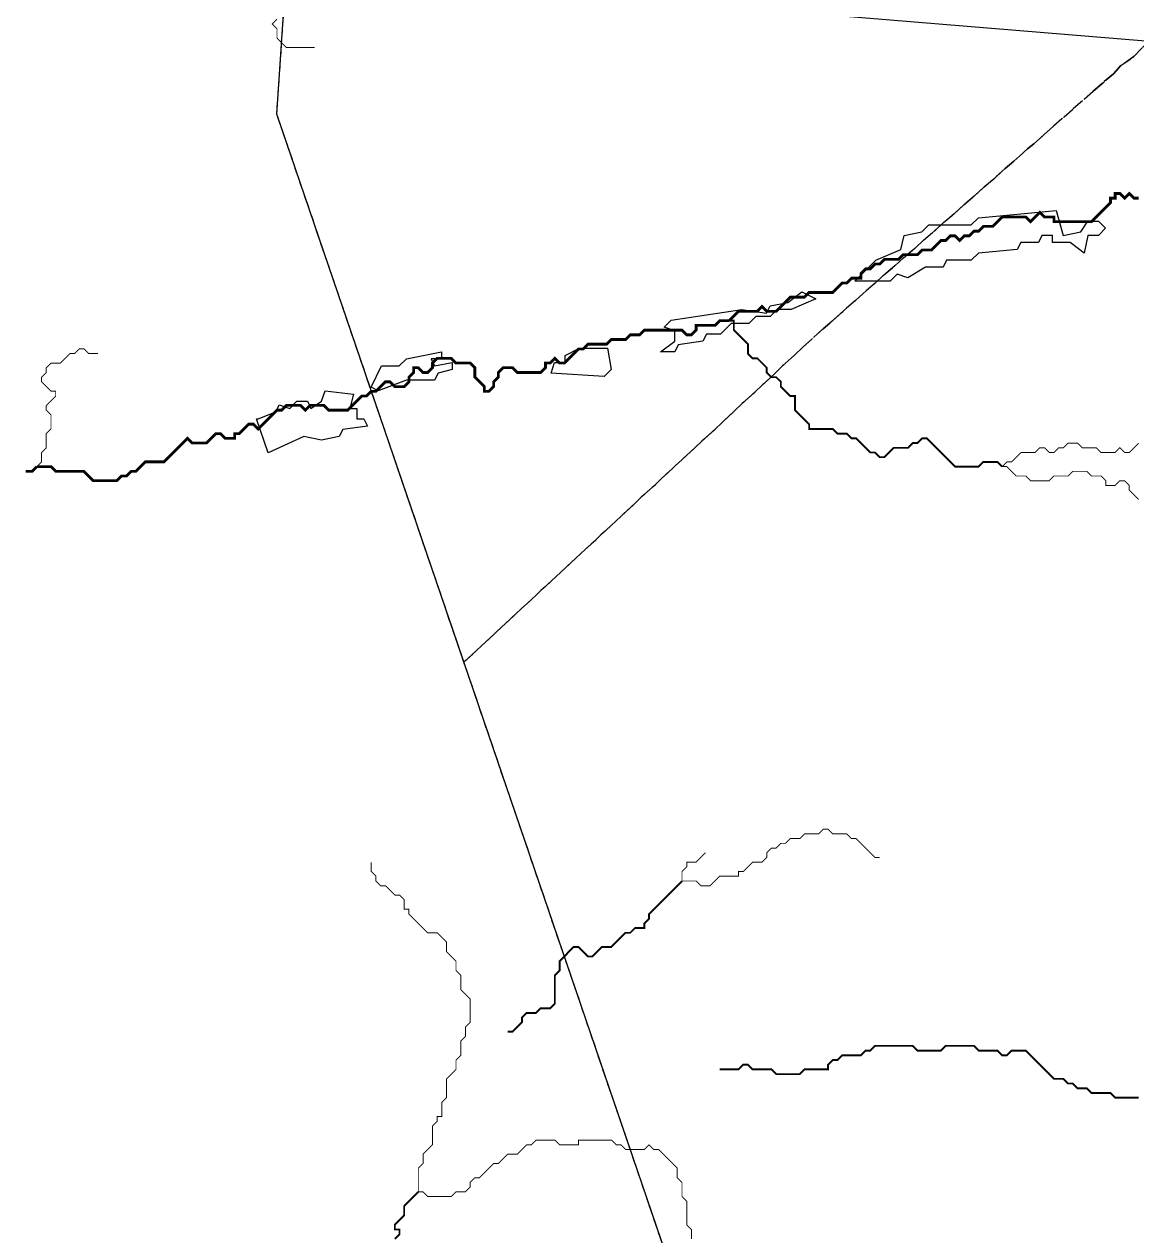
# Model space of a CAD drawing. Header units: metres. Extents: x 442821 to 452274, y 2561971 to 2571293.
# Drawn here: x 442900 to 443845, y 2563970 to 2564999 of the extents above; entities that cross this region are included whole.
import ezdxf

# ---------------------------------------------------------------- set-up
doc = ezdxf.new("R2010")
doc.units = ezdxf.units.M
doc.header["$LTSCALE"] = 8
doc.linetypes.add('DASHED', pattern=[1.524, 1.27, -0.254])
for name, color, linetype in [('A_BUILT_2006', 252, 'Continuous'), ('A_CATCHMENTS', 7, 'Continuous'), ('A_ENVELOPE', 3, 'Continuous'), ('A_STREAMS', 5, 'Continuous'), ('A_WADI', 4, 'Continuous')]:
    doc.layers.add(name, color=color, linetype=linetype)

msp = doc.modelspace()

# ---------------------------------------------------------------- linework, layer by layer
at = {"layer": 'A_BUILT_2006', "color": 252}
msp.add_lwpolyline([(444422.4, 2563343.7), (444425.8, 2563359.7), (444354.3, 2563402.3), (444079.1, 2562950.6), (443944.5, 2563054.6), (443895.5, 2563534.9), (443894.2, 2564981.6), (443353.4, 2565026.3), (443356.8, 2565236.3), (445139.7, 2565926.1), (445353.1, 2566067)], dxfattribs=at)
at = {"layer": 'A_CATCHMENTS', "color": 2, "linetype": 'DASHED'}
msp.add_lwpolyline([(443857.3, 2564987), (443842.9, 2564972), (443831.9, 2564964.2), (443825.5, 2564957.2), (443809.9, 2564943.9), (443808.4, 2564942.4), (443791.4, 2564927.5), (443790.8, 2564927), (443774.7, 2564912.7), (443771.7, 2564910.3), (443757.9, 2564897.8), (443752.6, 2564893.6), (443741, 2564883), (443733.5, 2564876.8), (443724.1, 2564868.1), (443715.4, 2564860.8), (443707.2, 2564853.3), (443698.3, 2564845.8), (443690.3, 2564838.4), (443681.3, 2564830.8), (443673.5, 2564823.7), (443664.2, 2564815.8), (443656.7, 2564808.9), (443647.1, 2564800.8), (443639.9, 2564794.2), (443630, 2564785.8), (443623.1, 2564779.4), (443613, 2564770.7), (443606.3, 2564764.7), (443595.9, 2564755.7), (443584.6, 2564745.4), (443578.8, 2564740.5), (443561.7, 2564724.9), (443554.6, 2564718.1), (443544.5, 2564709), (443537.7, 2564702.4), (443527.4, 2564693), (443520.8, 2564686.8), (443510.2, 2564677.1), (443503.9, 2564671.1), (443493.1, 2564661.1), (443487.1, 2564655.4), (443475.9, 2564645.2), (443470.2, 2564639.7), (443458.8, 2564629.3), (443453.3, 2564624.1), (443441.6, 2564613.3), (443436.4, 2564608.4), (443424.4, 2564597.4), (443419.5, 2564592.7), (443407.3, 2564581.4), (443402.6, 2564577), (443390.1, 2564565.5), (443385.8, 2564561.4), (443373, 2564549.6), (443368.9, 2564545.7), (443356, 2564533.8), (443352, 2564530), (443339.2, 2564518.2), (443335.1, 2564514.3), (443322.4, 2564502.6), (443318.2, 2564498.6), (443305.5, 2564486.9), (443301.4, 2564483), (443288.7, 2564471.3), (443284.5, 2564467.3), (443273.7, 2564457.4), (443114.8, 2564922.9), (443176.1, 2565841.9)], dxfattribs=at)
at = {"layer": 'A_CATCHMENTS', "color": 1, "linetype": 'DASHED'}
msp.add_lwpolyline([(443922.9, 2562555.5), (443273.7, 2564457.4), (443284.5, 2564467.3), (443284.5, 2564467.3), (443288.7, 2564471.3), (443301.4, 2564483), (443305.5, 2564486.9), (443318.2, 2564498.6), (443322.4, 2564502.6), (443335.1, 2564514.3), (443339.2, 2564518.2), (443352, 2564530), (443356, 2564533.8), (443368.9, 2564545.7), (443373, 2564549.6), (443385.8, 2564561.4), (443390.1, 2564565.5), (443402.6, 2564577), (443407.3, 2564581.4), (443419.5, 2564592.7), (443424.4, 2564597.4), (443436.4, 2564608.4), (443441.6, 2564613.3), (443453.3, 2564624.1), (443458.8, 2564629.3), (443470.2, 2564639.7), (443475.9, 2564645.2), (443487.1, 2564655.4), (443493.1, 2564661.1), (443503.9, 2564671.1), (443510.2, 2564677.1), (443520.8, 2564686.8), (443527.4, 2564693), (443537.7, 2564702.4), (443544.5, 2564709), (443554.6, 2564718.1), (443561.7, 2564724.9), (443578.8, 2564740.5), (443584.6, 2564745.4), (443595.9, 2564755.7), (443606.3, 2564764.7), (443613, 2564770.7), (443623.1, 2564779.4), (443630, 2564785.8), (443639.9, 2564794.2), (443647.1, 2564800.8), (443656.7, 2564808.9), (443664.2, 2564815.8), (443673.5, 2564823.7), (443681.3, 2564830.8), (443690.3, 2564838.4), (443698.3, 2564845.8), (443707.2, 2564853.3), (443715.4, 2564860.8), (443724.1, 2564868.1), (443733.5, 2564876.8), (443741, 2564883), (443752.6, 2564893.6), (443757.9, 2564897.8), (443771.7, 2564910.3), (443774.7, 2564912.7), (443790.8, 2564927), (443791.4, 2564927.5), (443808.4, 2564942.4), (443809.9, 2564943.9), (443825.5, 2564957.2), (443831.9, 2564964.2), (443842.9, 2564972), (443857.3, 2564987)], dxfattribs=at)
at = {"layer": 'A_ENVELOPE', "color": 3}
msp.add_lwpolyline([(443922.9, 2562555.5), (443114.8, 2564922.9), (443209.9, 2566349), (444250.9, 2566757.8), (445002, 2567304.5), (445444.1, 2567418.6), (445577.2, 2567680.1), (447477.5, 2567541)], dxfattribs=at)
at = {"layer": 'A_STREAMS', "color": 5}
for points, const_width in [([(443146.9, 2564979.6), (443142.9, 2564979.6), (443138.9, 2564979.6), (443134.9, 2564979.6), (443130.9, 2564979.6), (443126.9, 2564979.6), (443122.9, 2564979.6), (443118.9, 2564983.6), (443114.9, 2564987.6), (443114.9, 2564991.6), (443114.9, 2564995.6), (443110.9, 2564999.6), (443114.9, 2565003.6)], 0.8), ([(443847, 2564851.6), (443843, 2564851.6), (443839, 2564855.6), (443835, 2564851.6), (443831, 2564855.6), (443827, 2564855.6), (443827, 2564851.6), (443823, 2564851.6), (443823, 2564847.6), (443819, 2564843.6), (443815, 2564839.6), (443811, 2564835.6), (443807, 2564831.6), (443803, 2564831.6), (443799, 2564831.6), (443795, 2564831.6), (443791, 2564831.6), (443787, 2564831.6), (443783, 2564831.6), (443779, 2564831.6), (443775, 2564831.6), (443775, 2564835.6), (443771, 2564835.6), (443767, 2564835.6), (443763, 2564839.6), (443759, 2564835.6), (443755, 2564831.6), (443751, 2564835.6), (443747, 2564835.6), (443743, 2564835.6), (443739, 2564835.6), (443735, 2564835.6), (443731, 2564835.6), (443727, 2564831.6), (443723, 2564827.6), (443719, 2564827.6), (443715, 2564827.6), (443711, 2564823.6), (443707, 2564823.6), (443703, 2564819.6), (443699, 2564819.6), (443695, 2564815.6), (443691, 2564819.6), (443687, 2564819.6), (443683, 2564815.6), (443679, 2564815.6), (443675, 2564811.6), (443671, 2564807.6), (443667, 2564807.6), (443663, 2564807.6), (443659, 2564803.6), (443655, 2564803.6), (443651, 2564803.6), (443647, 2564803.6), (443643, 2564799.6), (443639, 2564799.6), (443635, 2564799.6), (443631, 2564799.6), (443627, 2564795.6), (443623, 2564795.6), (443619, 2564791.6), (443615, 2564791.6), (443611, 2564787.6), (443611, 2564783.6), (443607, 2564783.6), (443603, 2564783.6), (443599, 2564779.5), (443595, 2564779.5), (443591, 2564775.5), (443587, 2564771.5), (443583, 2564771.5), (443579, 2564771.5), (443575, 2564771.5), (443571, 2564771.5), (443567, 2564771.5), (443563, 2564767.5), (443559, 2564767.5), (443555, 2564767.5), (443551, 2564767.5), (443547, 2564763.5), (443543, 2564759.5), (443539, 2564755.5), (443535, 2564755.5), (443531, 2564755.5), (443527, 2564759.5), (443523, 2564755.5), (443519, 2564755.5), (443515, 2564755.5), (443511, 2564755.5), (443507, 2564755.5), (443503, 2564751.5), (443499, 2564747.5)], 2.4), ([(443499, 2564747.5), (443495, 2564747.5), (443491, 2564747.5), (443487, 2564743.5), (443483, 2564743.5), (443479, 2564743.5), (443475, 2564743.5), (443471, 2564743.5), (443471, 2564739.5), (443467, 2564735.5), (443463, 2564735.5), (443459, 2564739.5), (443455, 2564739.5), (443451, 2564739.5), (443447, 2564739.5), (443443, 2564739.5), (443439, 2564739.5), (443435, 2564739.5), (443431, 2564739.5), (443427, 2564739.5), (443423, 2564735.5), (443419, 2564735.5), (443415, 2564735.5), (443411, 2564731.5), (443407, 2564731.5), (443403, 2564731.5), (443399, 2564731.5), (443395, 2564727.5), (443391, 2564727.5), (443387, 2564727.5), (443383, 2564727.5), (443379, 2564727.5), (443375, 2564723.5), (443371, 2564723.5), (443367, 2564719.5), (443363, 2564715.5), (443359, 2564711.5), (443355, 2564711.5), (443351, 2564715.5), (443347, 2564711.5), (443343, 2564711.5), (443343, 2564707.5), (443339, 2564703.5), (443335, 2564703.5), (443331, 2564703.5), (443327, 2564703.5), (443323, 2564703.5), (443319, 2564703.5), (443315, 2564707.5), (443311, 2564707.5), (443307, 2564707.5), (443303, 2564703.5), (443303, 2564699.5), (443299, 2564695.5), (443299, 2564691.5), (443295, 2564687.5), (443291, 2564687.5), (443291, 2564691.5), (443287, 2564695.5), (443283, 2564699.5), (443283, 2564703.5), (443283, 2564707.5), (443279, 2564711.5), (443275, 2564711.5), (443271, 2564711.5), (443267, 2564711.5), (443263, 2564715.5), (443259, 2564715.5), (443255, 2564715.5), (443251, 2564715.5), (443247, 2564711.5), (443247, 2564707.5), (443243, 2564703.5), (443239, 2564703.5), (443235, 2564707.5), (443231, 2564707.5), (443231, 2564703.5), (443227, 2564699.5), (443227, 2564695.5), (443223, 2564691.5), (443219, 2564691.5), (443215, 2564691.5), (443211, 2564695.5), (443207, 2564695.5), (443203, 2564691.5), (443199, 2564687.5), (443195, 2564687.5), (443191, 2564683.5), (443186.9, 2564683.5), (443182.9, 2564679.5), (443178.9, 2564675.5), (443174.9, 2564671.5), (443170.9, 2564671.5), (443166.9, 2564671.5), (443162.9, 2564671.5), (443158.9, 2564671.5), (443154.9, 2564675.5), (443150.9, 2564675.5), (443146.9, 2564675.5), (443142.9, 2564675.5), (443138.9, 2564671.5), (443134.9, 2564675.5), (443130.9, 2564675.5), (443126.9, 2564675.5), (443122.9, 2564675.5), (443118.9, 2564671.5), (443114.9, 2564671.5), (443110.9, 2564667.5), (443106.9, 2564663.5), (443102.9, 2564659.5), (443098.9, 2564655.5), (443094.9, 2564659.5), (443090.9, 2564659.5), (443086.9, 2564655.5), (443082.9, 2564651.5), (443078.9, 2564651.5), (443078.9, 2564647.5), (443074.9, 2564647.5), (443070.9, 2564647.5), (443066.9, 2564651.5), (443062.9, 2564651.5), (443058.9, 2564647.5), (443054.9, 2564643.5), (443050.9, 2564643.5), (443046.9, 2564643.5), (443042.9, 2564643.5), (443038.9, 2564647.5), (443034.9, 2564643.5), (443030.9, 2564639.5), (443026.9, 2564635.5), (443022.9, 2564631.5), (443018.9, 2564627.5), (443014.9, 2564627.5), (443010.9, 2564627.5), (443006.9, 2564627.5), (443002.9, 2564627.5), (442998.9, 2564623.5), (442994.9, 2564619.5), (442990.9, 2564619.5), (442986.9, 2564615.5), (442982.9, 2564615.5), (442978.9, 2564611.5), (442974.9, 2564611.5), (442970.9, 2564611.5), (442966.9, 2564611.5), (442962.9, 2564611.5), (442958.9, 2564611.5), (442954.9, 2564615.5), (442950.9, 2564619.5), (442946.9, 2564619.5), (442942.9, 2564619.5), (442938.9, 2564619.5), (442934.9, 2564619.5), (442930.9, 2564619.5), (442926.9, 2564619.5), (442922.9, 2564623.5), (442918.9, 2564623.5), (442914.9, 2564623.5), (442910.9, 2564623.5)], 2.4), ([(443731, 2564623.5), (443727, 2564627.5), (443723, 2564627.5), (443719, 2564627.5), (443715, 2564627.5), (443711, 2564623.5), (443707, 2564623.5), (443703, 2564623.5), (443699, 2564623.5), (443695, 2564623.5), (443691, 2564623.5), (443687, 2564627.5), (443683, 2564631.5), (443679, 2564635.5), (443675, 2564639.5), (443671, 2564643.5), (443667, 2564647.5), (443663, 2564647.5), (443659, 2564643.5), (443655, 2564643.5), (443651, 2564639.5), (443647, 2564639.5), (443643, 2564639.5), (443639, 2564639.5), (443635, 2564635.5), (443631, 2564631.5), (443627, 2564631.5), (443623, 2564635.5), (443619, 2564635.5), (443615, 2564639.5), (443611, 2564643.5), (443607, 2564647.5), (443603, 2564647.5), (443599, 2564651.5), (443595, 2564651.5), (443591, 2564651.5), (443587, 2564655.5), (443583, 2564655.5), (443579, 2564655.5), (443575, 2564655.5), (443571, 2564655.5), (443567, 2564655.5), (443567, 2564659.5), (443563, 2564663.5), (443559, 2564667.5), (443555, 2564671.5), (443555, 2564675.5), (443555, 2564679.5), (443555, 2564683.5), (443551, 2564683.5), (443547, 2564687.5), (443543, 2564691.5), (443543, 2564695.5), (443539, 2564699.5), (443535, 2564699.5), (443531, 2564703.5), (443531, 2564707.5), (443527, 2564711.5), (443523, 2564715.5), (443519, 2564715.5), (443515, 2564719.5), (443515, 2564723.5), (443515, 2564727.5), (443511, 2564731.5), (443507, 2564735.5), (443503, 2564739.5), (443503, 2564743.5), (443503, 2564747.5), (443499, 2564747.5)], 1.6), ([(442962.9, 2564719.5), (442958.9, 2564719.5), (442954.9, 2564719.5), (442950.9, 2564723.5), (442946.9, 2564723.5), (442942.9, 2564719.5), (442938.9, 2564719.5), (442934.9, 2564715.5), (442930.9, 2564711.5), (442926.9, 2564711.5), (442922.9, 2564711.5), (442918.9, 2564707.5), (442918.9, 2564703.5), (442914.9, 2564699.5), (442914.9, 2564695.5), (442918.9, 2564691.5), (442922.9, 2564687.5), (442926.9, 2564687.5), (442926.9, 2564683.5), (442922.9, 2564679.5), (442918.9, 2564675.5), (442918.9, 2564671.5), (442922.9, 2564667.5), (442922.9, 2564663.5), (442922.9, 2564659.5), (442922.9, 2564655.5), (442918.9, 2564651.5), (442918.9, 2564647.5), (442918.9, 2564643.5), (442918.9, 2564639.5), (442914.9, 2564635.5), (442914.9, 2564631.5), (442914.9, 2564627.5), (442910.9, 2564623.5)], 0.8), ([(443847, 2564643.5), (443843, 2564639.5), (443839, 2564635.5), (443835, 2564635.5), (443831, 2564639.5), (443827, 2564635.5), (443823, 2564635.5), (443819, 2564635.5), (443815, 2564635.5), (443811, 2564639.5), (443807, 2564639.5), (443803, 2564639.5), (443799, 2564639.5), (443795, 2564643.5), (443791, 2564643.5), (443787, 2564643.5), (443783, 2564639.5), (443779, 2564639.5), (443775, 2564635.5), (443771, 2564635.5), (443767, 2564639.5), (443763, 2564639.5), (443759, 2564635.5), (443755, 2564635.5), (443751, 2564635.5), (443747, 2564635.5), (443743, 2564631.5), (443739, 2564627.5), (443735, 2564627.5), (443731, 2564623.5)], 0.8), ([(442910.9, 2564623.5), (442906.9, 2564619.5), (442902.9, 2564619.5), (442901.4, 2564619.5)], 2.4), ([(443847, 2564595.5), (443843, 2564599.5), (443839, 2564603.5), (443839, 2564607.5), (443835, 2564611.5), (443831, 2564611.5), (443827, 2564607.5), (443823, 2564607.5), (443819, 2564607.5), (443819, 2564611.5), (443815, 2564615.5), (443811, 2564615.5), (443807, 2564615.5), (443803, 2564619.5), (443799, 2564619.5), (443795, 2564619.5), (443791, 2564619.5), (443787, 2564615.5), (443783, 2564615.5), (443779, 2564615.5), (443775, 2564615.5), (443771, 2564611.5), (443767, 2564611.5), (443763, 2564611.5), (443759, 2564611.5), (443755, 2564611.5), (443751, 2564615.5), (443747, 2564615.5), (443743, 2564615.5), (443739, 2564619.5), (443735, 2564623.5), (443731, 2564623.5)], 0.8), ([(443627, 2564291.4), (443623, 2564291.4), (443619, 2564295.4), (443615, 2564299.4), (443611, 2564303.4), (443607, 2564307.4), (443603, 2564307.4), (443599, 2564311.4), (443595, 2564311.4), (443591, 2564311.4), (443587, 2564311.4), (443583, 2564315.4), (443579, 2564315.4), (443575, 2564311.4), (443571, 2564311.4), (443567, 2564311.4), (443563, 2564311.4), (443559, 2564307.4), (443555, 2564307.4), (443551, 2564307.4), (443547, 2564303.4), (443543, 2564303.4), (443539, 2564299.4), (443535, 2564299.4), (443531, 2564295.4), (443531, 2564291.4), (443527, 2564287.4), (443523, 2564287.4), (443519, 2564287.4), (443515, 2564283.4), (443511, 2564279.4), (443507, 2564279.4), (443507, 2564275.4), (443503, 2564275.4), (443499, 2564275.4), (443495, 2564275.4), (443491, 2564275.4), (443487, 2564271.4), (443483, 2564267.4), (443479, 2564267.4), (443475, 2564267.4), (443471, 2564271.4), (443467, 2564271.4), (443463, 2564271.4), (443459, 2564271.4)], 0.8), ([(443479, 2564295.4), (443475, 2564291.4), (443471, 2564287.4), (443467, 2564287.4), (443463, 2564287.4), (443463, 2564283.4), (443459, 2564279.4), (443459, 2564275.4), (443459, 2564271.4)], 0.8), ([(443195, 2564287.4), (443195, 2564283.4), (443195, 2564279.4), (443199, 2564275.4), (443199, 2564271.4), (443203, 2564267.4), (443207, 2564267.4), (443211, 2564263.4), (443215, 2564259.4), (443219, 2564259.4), (443223, 2564255.4), (443223, 2564251.4), (443223, 2564247.4), (443227, 2564247.4), (443227, 2564243.4), (443231, 2564239.4), (443235, 2564235.4), (443239, 2564231.4), (443243, 2564227.4), (443247, 2564227.4), (443251, 2564227.4), (443255, 2564223.4), (443259, 2564219.4), (443259, 2564215.4), (443259, 2564211.4), (443263, 2564207.3), (443267, 2564203.3), (443267, 2564199.3), (443267, 2564195.3), (443271, 2564191.3), (443271, 2564187.3), (443271, 2564183.3), (443271, 2564179.3), (443275, 2564175.3), (443279, 2564171.3), (443279, 2564167.3), (443279, 2564163.3), (443279, 2564159.3), (443279, 2564155.3), (443279, 2564151.3), (443275, 2564147.3), (443275, 2564143.3), (443275, 2564139.3), (443271, 2564135.3), (443271, 2564131.3), (443271, 2564127.3), (443271, 2564123.3), (443267, 2564119.3), (443267, 2564115.3), (443267, 2564111.3), (443263, 2564107.3), (443259, 2564103.3), (443259, 2564099.3), (443259, 2564095.3), (443259, 2564091.3), (443259, 2564087.3), (443255, 2564083.3), (443255, 2564079.3), (443255, 2564075.3), (443255, 2564071.3), (443251, 2564071.3), (443251, 2564067.3), (443247, 2564063.3), (443247, 2564059.3), (443247, 2564055.3), (443247, 2564051.3), (443247, 2564047.3), (443243, 2564043.3), (443239, 2564039.3), (443239, 2564035.3), (443239, 2564031.3), (443235, 2564027.3), (443235, 2564023.3), (443235, 2564019.3), (443235, 2564015.3), (443235, 2564011.3), (443235, 2564007.3)], 0.8), ([(443459, 2564271.4), (443455, 2564267.4), (443451, 2564263.4), (443447, 2564259.4), (443443, 2564255.4), (443439, 2564251.4), (443435, 2564247.4), (443431, 2564243.4), (443431, 2564239.4), (443427, 2564235.4), (443427, 2564231.4), (443423, 2564231.4), (443419, 2564231.4), (443415, 2564227.4), (443411, 2564227.4), (443407, 2564223.4), (443403, 2564219.4), (443399, 2564215.4), (443395, 2564215.4), (443391, 2564215.4), (443387, 2564211.4), (443383, 2564207.3), (443379, 2564207.3), (443375, 2564211.4), (443371, 2564215.4), (443367, 2564215.4), (443363, 2564211.4), (443359, 2564207.3), (443355, 2564203.3), (443355, 2564199.3), (443355, 2564195.3), (443351, 2564191.3), (443351, 2564187.3), (443351, 2564183.3), (443351, 2564179.3), (443351, 2564175.3), (443351, 2564171.3), (443351, 2564167.3), (443347, 2564163.3), (443343, 2564163.3), (443339, 2564163.3), (443335, 2564159.3), (443331, 2564159.3), (443327, 2564159.3), (443323, 2564155.3), (443323, 2564151.3), (443319, 2564147.3), (443315, 2564143.3), (443311, 2564143.3)], 1.6), ([(443847, 2564087.3), (443843, 2564087.3), (443839, 2564087.3), (443835, 2564087.3), (443831, 2564087.3), (443827, 2564087.3), (443823, 2564091.3), (443819, 2564091.3), (443815, 2564091.3), (443811, 2564091.3), (443807, 2564091.3), (443803, 2564095.3), (443799, 2564095.3), (443795, 2564095.3), (443791, 2564099.3), (443787, 2564099.3), (443783, 2564103.3), (443779, 2564103.3), (443775, 2564103.3), (443771, 2564107.3), (443767, 2564111.3), (443763, 2564115.3), (443759, 2564119.3), (443755, 2564123.3), (443751, 2564127.3), (443747, 2564127.3), (443743, 2564127.3), (443739, 2564127.3), (443735, 2564123.3), (443731, 2564123.3), (443727, 2564127.3), (443723, 2564127.3), (443719, 2564127.3), (443715, 2564127.3), (443711, 2564127.3), (443707, 2564131.3), (443703, 2564131.3), (443699, 2564131.3), (443695, 2564131.3), (443691, 2564131.3), (443687, 2564131.3), (443683, 2564131.3), (443679, 2564127.3), (443675, 2564127.3), (443671, 2564127.3), (443667, 2564127.3), (443663, 2564127.3), (443659, 2564127.3), (443655, 2564131.3), (443651, 2564131.3), (443647, 2564131.3), (443643, 2564131.3), (443639, 2564131.3), (443635, 2564131.3), (443631, 2564131.3), (443627, 2564131.3), (443623, 2564131.3), (443619, 2564127.3), (443615, 2564127.3), (443611, 2564123.3), (443607, 2564123.3), (443603, 2564123.3), (443599, 2564123.3), (443595, 2564123.3), (443591, 2564119.3), (443587, 2564119.3), (443583, 2564115.3), (443583, 2564111.3), (443579, 2564111.3), (443575, 2564111.3), (443571, 2564111.3), (443567, 2564111.3), (443563, 2564111.3), (443559, 2564107.3), (443555, 2564107.3), (443551, 2564107.3), (443547, 2564107.3), (443543, 2564107.3), (443539, 2564107.3), (443535, 2564111.3), (443531, 2564111.3), (443527, 2564111.3), (443523, 2564111.3), (443519, 2564111.3), (443515, 2564115.3), (443511, 2564115.3), (443507, 2564111.3), (443503, 2564111.3), (443499, 2564111.3), (443495, 2564111.3), (443491, 2564111.3)], 1.6), ([(443467, 2563967.3), (443467, 2563971.3), (443467, 2563975.3), (443463, 2563979.3), (443463, 2563983.3), (443463, 2563987.3), (443463, 2563991.3), (443463, 2563995.3), (443463, 2563999.3), (443459, 2564003.3), (443459, 2564007.3), (443459, 2564011.3), (443459, 2564015.3), (443455, 2564019.3), (443455, 2564023.3), (443455, 2564027.3), (443451, 2564031.3), (443447, 2564035.3), (443443, 2564039.3), (443439, 2564043.3), (443435, 2564043.3), (443431, 2564047.3), (443427, 2564043.3), (443423, 2564043.3), (443419, 2564043.3), (443415, 2564043.3), (443411, 2564043.3), (443407, 2564047.3), (443403, 2564047.3), (443399, 2564051.3), (443395, 2564051.3), (443391, 2564051.3), (443387, 2564051.3), (443383, 2564051.3), (443379, 2564051.3), (443375, 2564051.3), (443371, 2564051.3), (443371, 2564047.3), (443367, 2564047.3), (443363, 2564047.3), (443359, 2564047.3), (443355, 2564047.3), (443351, 2564051.3), (443347, 2564051.3), (443343, 2564051.3), (443339, 2564051.3), (443335, 2564051.3), (443331, 2564047.3), (443327, 2564047.3), (443323, 2564043.3), (443319, 2564039.3), (443315, 2564039.3), (443311, 2564039.3), (443307, 2564035.3), (443303, 2564031.3), (443299, 2564031.3), (443295, 2564027.3), (443291, 2564023.3), (443287, 2564019.3), (443283, 2564019.3), (443279, 2564015.3), (443279, 2564011.3), (443275, 2564007.3), (443271, 2564007.3), (443267, 2564007.3), (443263, 2564003.3), (443259, 2564003.3), (443255, 2564003.3), (443251, 2564003.3), (443247, 2564003.3), (443243, 2564003.3), (443239, 2564007.3), (443235, 2564007.3)], 0.8), ([(443235, 2564007.3), (443231, 2564003.3), (443227, 2563999.3), (443223, 2563995.3), (443223, 2563991.3), (443223, 2563987.3), (443219, 2563983.3), (443215, 2563979.3), (443215, 2563975.3), (443219, 2563975.3), (443219, 2563971.3), (443215, 2563967.3)], 1.6)]:
    msp.add_lwpolyline(points, dxfattribs=dict(at, const_width=const_width))
at = {"layer": 'A_WADI', "color": 4}
for points in [[(443782.8, 2564820), (443797.8, 2564823), (443803.8, 2564832), (443812.8, 2564832), (443818.8, 2564826), (443812.8, 2564820), (443803.8, 2564820), (443800.8, 2564805), (443788.8, 2564814), (443773.8, 2564814), (443773.8, 2564820), (443764.8, 2564820), (443761.8, 2564814), (443746.8, 2564814), (443743.8, 2564808), (443710.8, 2564805), (443704.8, 2564799), (443683.8, 2564799), (443680.8, 2564793), (443665.8, 2564793), (443650.8, 2564784), (443641.8, 2564787), (443635.8, 2564781), (443605.8, 2564781), (443623.8, 2564799), (443644.8, 2564808), (443647.8, 2564820), (443662.8, 2564823), (443668.8, 2564829), (443704.8, 2564829), (443710.8, 2564835), (443776.8, 2564841), (443782.8, 2564820)], [(443572.8, 2564766), (443551.8, 2564757), (443539.8, 2564757), (443533.8, 2564751), (443521.8, 2564751), (443515.8, 2564745), (443500.8, 2564745), (443491.8, 2564736), (443479.8, 2564736), (443476.8, 2564730), (443455.8, 2564727), (443452.8, 2564721), (443440.8, 2564721), (443452.8, 2564730), (443452.8, 2564739), (443443.8, 2564742), (443449.8, 2564748), (443509.8, 2564757), (443530.8, 2564754), (443533.8, 2564760), (443548.8, 2564763), (443560.8, 2564772), (443572.8, 2564766)], [(443395.8, 2564724), (443398.8, 2564706), (443392.8, 2564700), (443347.8, 2564703), (443350.8, 2564712), (443359.8, 2564712), (443359.8, 2564718), (443371.8, 2564724), (443395.8, 2564724)], [(443254.8, 2564715), (443245.8, 2564715), (443248.8, 2564709), (443263.8, 2564712), (443263.8, 2564706), (443251.8, 2564703), (443248.8, 2564697), (443224.8, 2564697), (443200.8, 2564688), (443194.8, 2564691), (443203.8, 2564709), (443218.8, 2564709), (443224.8, 2564715), (443254.8, 2564721), (443254.8, 2564715)], [(443098.8, 2564664), (443113.8, 2564670), (443116.8, 2564676), (443125.8, 2564673), (443131.8, 2564679), (443140.8, 2564679), (443143.8, 2564673), (443152.8, 2564679), (443155.8, 2564688), (443179.8, 2564685), (443176.8, 2564673), (443182.8, 2564673), (443182.8, 2564664), (443188.8, 2564664), (443191.8, 2564658), (443170.8, 2564655), (443167.8, 2564649), (443152.8, 2564646), (443137.8, 2564649), (443107.4, 2564635.2), (443097.4, 2564664.2), (443098.8, 2564664)]]:
    msp.add_lwpolyline(points, close=True, dxfattribs=at)

doc.saveas('drawing.dxf')
